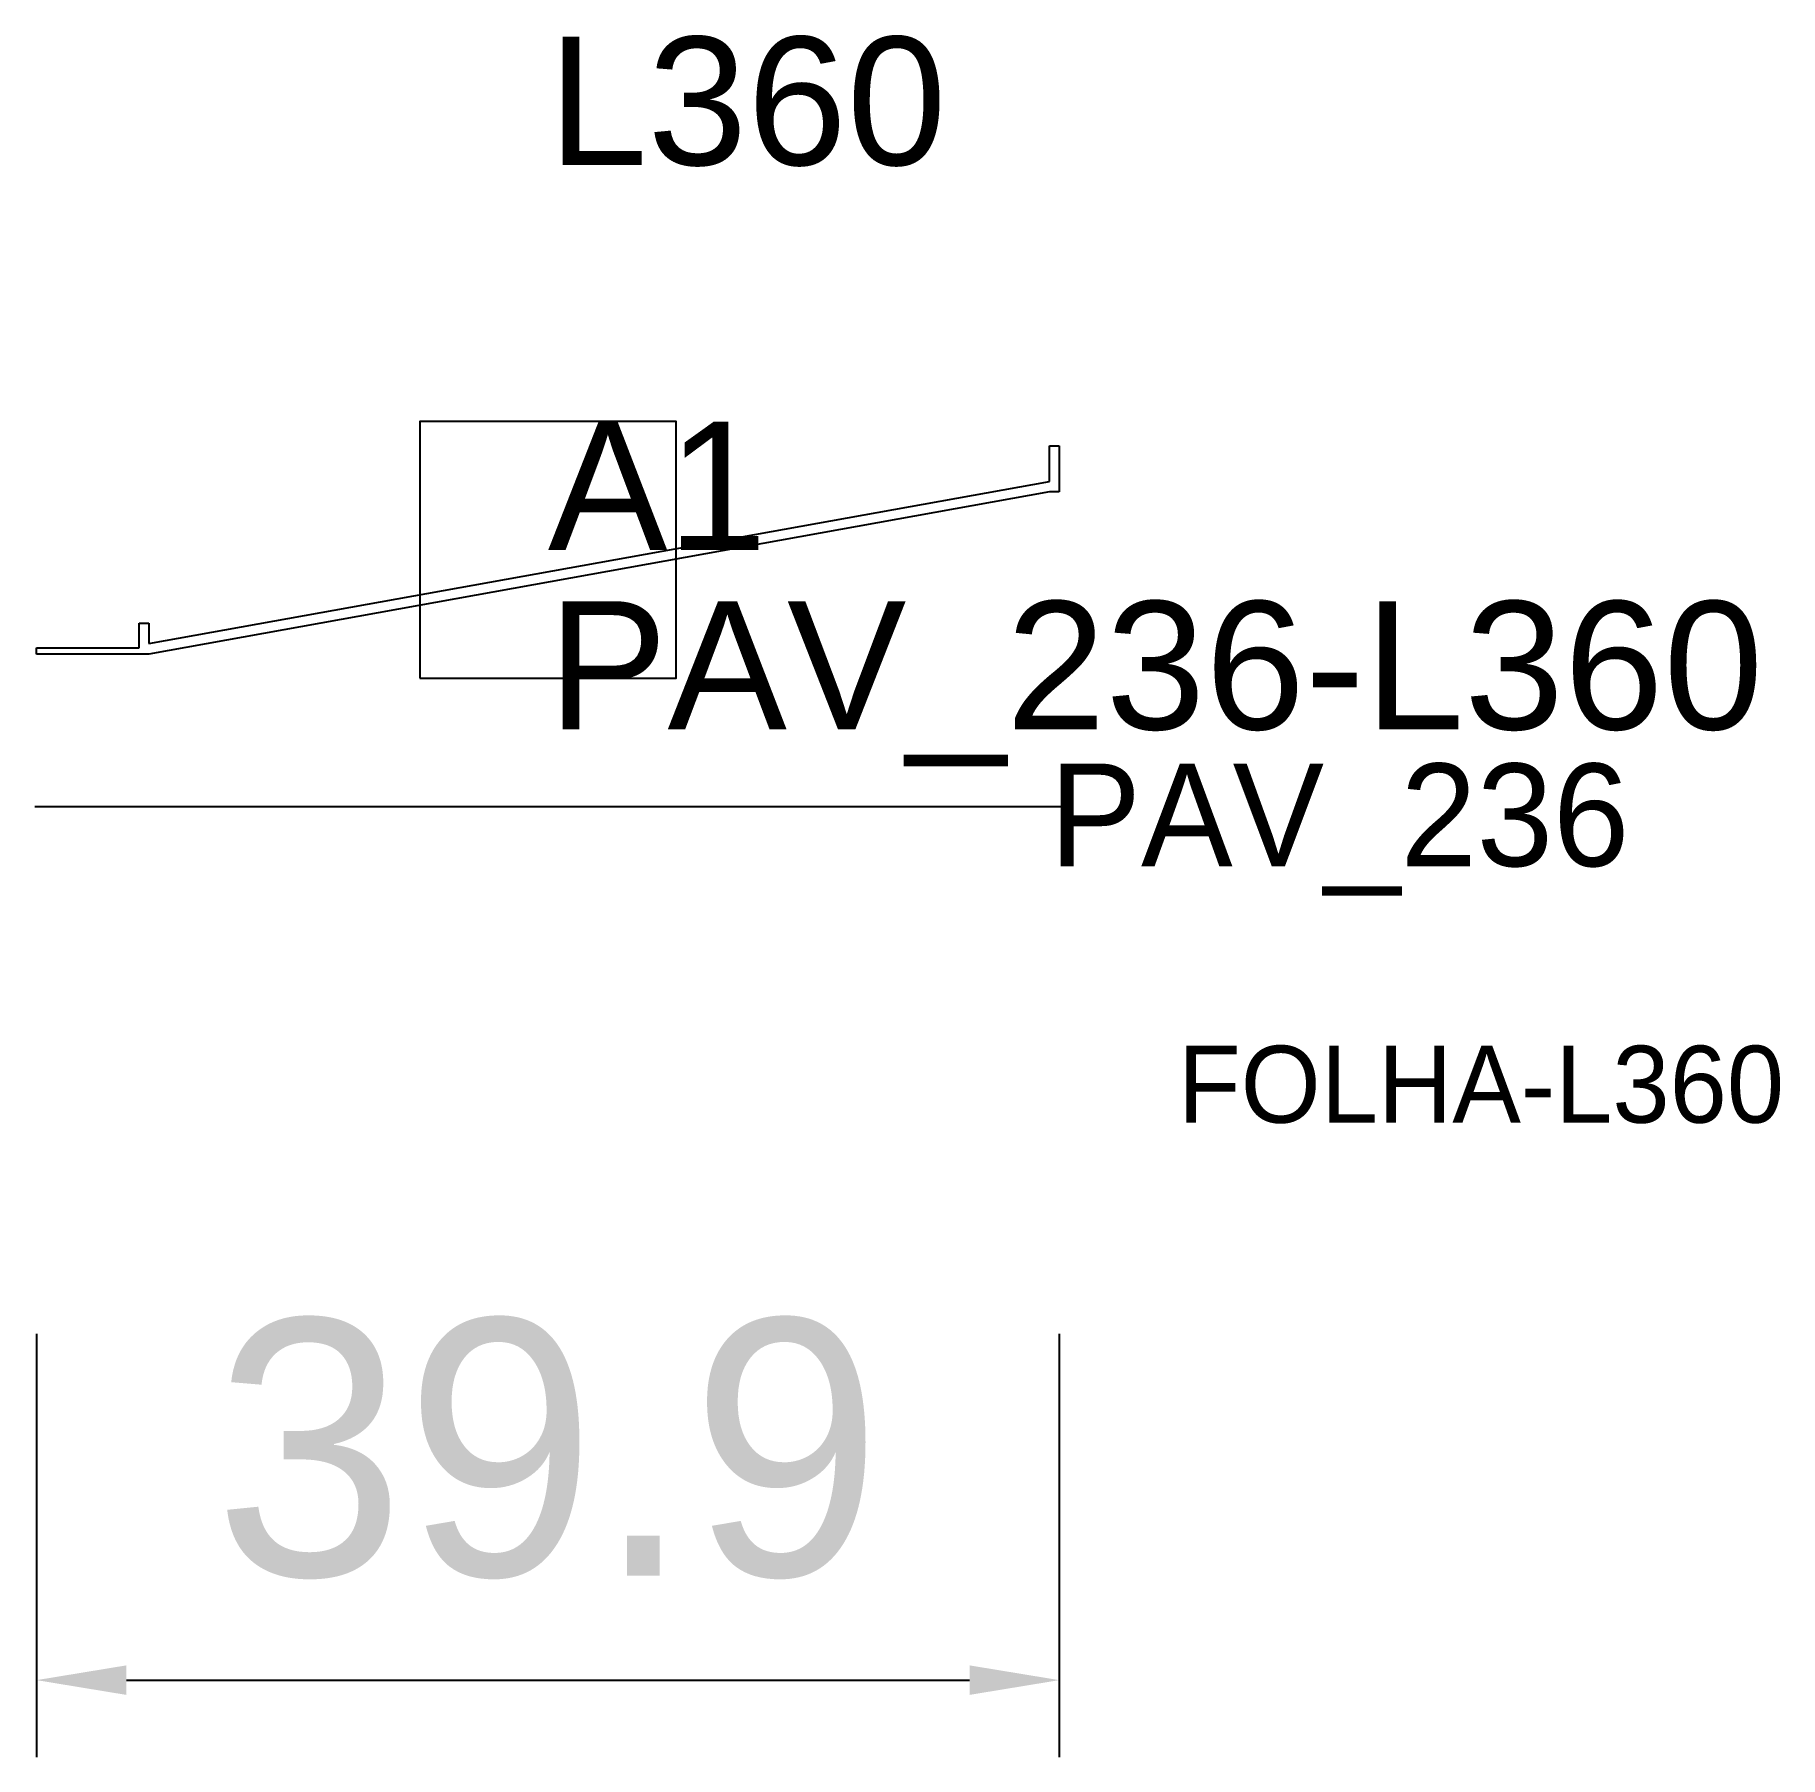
# Model space of a CAD drawing. Header units: metres. Extents: x 222.1 to 290.2, y 150.4 to 217.5.
import ezdxf

# ---------------------------------------------------------------- set-up
doc = ezdxf.new("R2010")
doc.units = ezdxf.units.M
for name, color, linetype in [('3', 3, 'CONTINUOUS'), ('AUX00', 7, 'CONTINUOUS'), ('COTA', 241, 'CONTINUOUS'), ('FOLHA', 255, 'CONTINUOUS'), ('Hachura', 251, 'CONTINUOUS'), ('NOMENCLATURA', 7, 'CONTINUOUS'), ('Nível', 160, 'CONTINUOUS'), ('Painéis', 200, 'CONTINUOUS'), ('Pilares', 5, 'CONTINUOUS'), ('SARR_2.2x7', 40, 'CONTINUOUS')]:
    doc.layers.add(name, color=color, linetype=linetype)
doc.styles.add('ARIAL', font='Arial.ttf')
doc.styles.add('STR_STANDARD', font='arial.ttf')
doc.dimstyles.new('EZ DXF', dxfattribs={"dimtxt": 10, "dimasz": 3.5, "dimexe": 3, "dimexo": 1.5, "dimgap": 1, "dimtad": 1, "dimdec": 1, "dimdsep": 46, "dimcen": 2.5, "dimazin": 3, "dimtfac": 1, "dimtmove": 0, "dimatfit": 3})

msp = doc.modelspace()

# ---------------------------------------------------------------- hatches: boundary and pattern name
at = {"layer": 'Hachura'}
h = msp.add_hatch(dxfattribs=at)
h.set_pattern_fill('ANSI31', scale=50)
h.paths.add_polyline_path([(261.69, 200.11), (261.69, 201.5), (262.07, 201.5), (262.07, 199.7), (261.69, 199.7), (226.58, 193.38), (222.2, 193.38), (222.2, 193.62), (226.2, 193.62), (226.2, 194.58), (226.58, 194.58), (226.58, 193.79)])
h = msp.add_hatch(dxfattribs=at)
h.set_pattern_fill('ANSI31', scale=50)
h.paths.add_polyline_path([(261.69, 200.11), (261.69, 201.5), (262.07, 201.5), (262.07, 199.7), (261.69, 199.7), (226.58, 193.38), (222.2, 193.38), (222.2, 193.62), (226.2, 193.62), (226.2, 194.58), (226.58, 194.58), (226.58, 193.79)])

# ---------------------------------------------------------------- linework, layer by layer
at = {"layer": 'Painéis', "color": 200}
for p, q in [((261.69, 200.11), (261.69, 201.5)), ((261.69, 201.5), (262.07, 201.5)), ((261.69, 200.11), (261.69, 201.5)), ((261.69, 201.5), (262.07, 201.5)), ((262.07, 201.5), (262.07, 199.7)), ((262.07, 201.5), (262.07, 199.7)), ((226.58, 193.79), (261.69, 200.11)), ((226.58, 193.79), (261.69, 200.11)), ((261.69, 199.7), (226.58, 193.38)), ((261.69, 199.7), (226.58, 193.38)), ((262.07, 199.7), (261.69, 199.7)), ((262.07, 199.7), (261.69, 199.7)), ((226.2, 193.62), (226.2, 194.58)), ((226.2, 194.58), (226.58, 194.58)), ((226.2, 193.62), (226.2, 194.58)), ((226.2, 194.58), (226.58, 194.58)), ((226.58, 194.58), (226.58, 193.79)), ((226.58, 194.58), (226.58, 193.79)), ((222.2, 193.38), (222.2, 193.62)), ((222.2, 193.62), (226.2, 193.62)), ((222.2, 193.38), (222.2, 193.62)), ((222.2, 193.62), (226.2, 193.62)), ((226.58, 193.38), (222.2, 193.38)), ((226.58, 193.38), (222.2, 193.38))]:
    msp.add_line(p, q, dxfattribs=at)
at = {"layer": 'Pilares'}
msp.add_lwpolyline([(237.135, 192.44), (247.135, 192.44), (247.135, 202.44), (237.135, 202.44)], close=True, dxfattribs=at)
msp.add_lwpolyline([(237.135, 192.44), (247.135, 192.44), (247.135, 202.44), (237.135, 202.44)], close=True, dxfattribs=at)
at = {"layer": 'SARR_2.2x7'}
msp.add_line((222.135, 187.44), (262.135, 187.44), dxfattribs=at)
msp.add_line((222.135, 187.44), (262.135, 187.44), dxfattribs=at)

# ---------------------------------------------------------------- texts
at = {"layer": '3', "style": 'STR_STANDARD'}
msp.add_text('A1', height=5, dxfattribs=at).set_placement((242.135, 197.44))
msp.add_text('A1', height=5, dxfattribs=at).set_placement((242.135, 197.44))
at = {"layer": 'AUX00', "style": 'STR_STANDARD'}
msp.add_text('PAV_236-L360', height=5, dxfattribs=at).set_placement((242.135, 190.44))
msp.add_text('PAV_236-L360', height=5, dxfattribs=at).set_placement((242.135, 190.44))
at = {"layer": 'FOLHA'}
msp.add_text('FOLHA-L360', height=3, dxfattribs=at).set_placement((266.69, 175.11))
msp.add_text('FOLHA-L360', height=3, dxfattribs=at).set_placement((266.69, 175.11))
at = {"layer": 'NOMENCLATURA', "insert": (242.135, 217.44), "char_height": 5, "attachment_point": 1, "style": 'ARIAL'}
msp.add_mtext('L360', dxfattribs=at)
msp.add_mtext('L360', dxfattribs=at)
at = {"layer": 'Nível'}
msp.add_text('PAV_236', height=4, dxfattribs=at).set_placement((261.69, 185.11))
msp.add_text('PAV_236', height=4, dxfattribs=at).set_placement((261.69, 185.11))

# ---------------------------------------------------------------- dimensions: what is measured, and where the dimension line sits
at = {"layer": 'COTA'}
msp.add_linear_dim(base=(222.2, 153.38), p1=(222.2, 168.38), p2=(262.07, 168.38), dimstyle='EZ DXF', dxfattribs=at).render()
msp.add_linear_dim(base=(222.2, 153.38), p1=(222.2, 168.38), p2=(262.07, 168.38), dimstyle='EZ DXF', dxfattribs=at).render()

doc.saveas('drawing.dxf')
